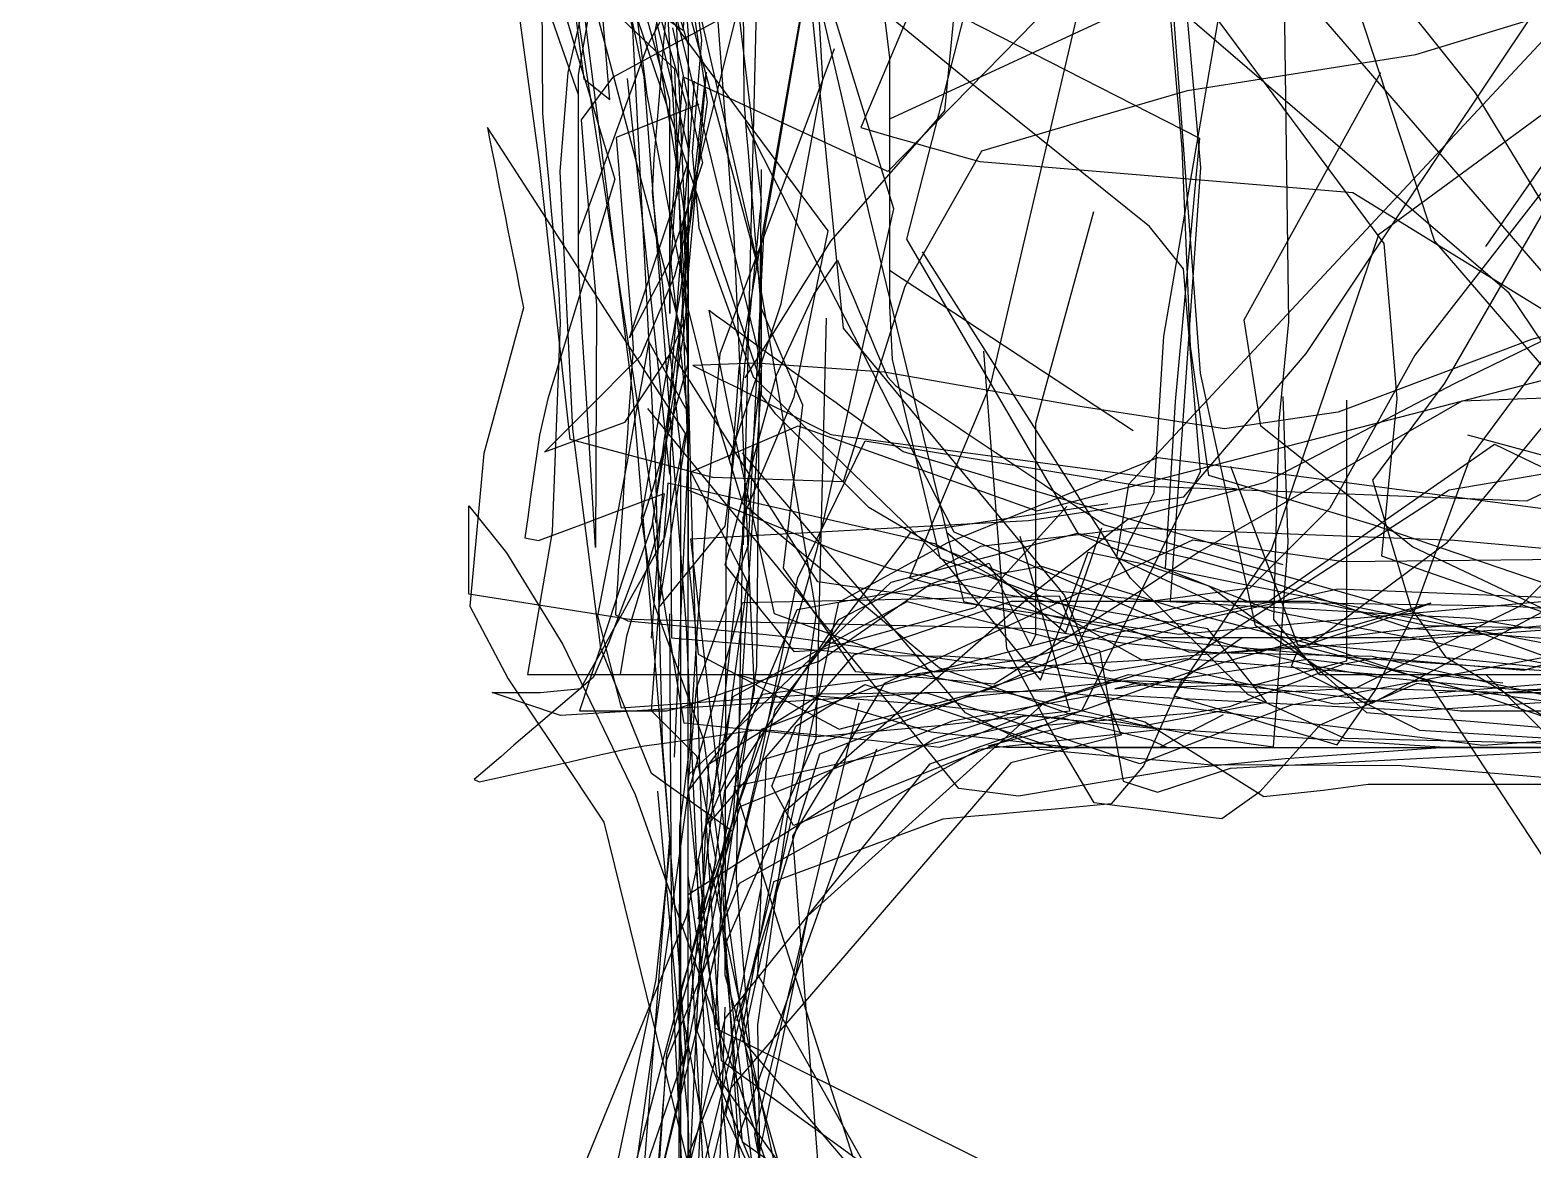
# Model space of a CAD drawing. Header units: metres. Extents: x 30 to 6769, y 117 to 5736.
# Drawn here: x 1934 to 2485, y 5039 to 5450 of the extents above; entities that cross this region are included whole.
import ezdxf

# ---------------------------------------------------------------- set-up
doc = ezdxf.new("R2010")
doc.units = ezdxf.units.M
doc.layers.add('FLOOR_1', color=2, linetype='Continuous')
doc.layers.add('FLOOR_2', color=3, linetype='Continuous')

msp = doc.modelspace()

# ---------------------------------------------------------------- linework, layer by layer
at = {"layer": 'FLOOR_1', "color": 3}
for points in [[(2136.81, 4965.26), (2174.51, 5075.41), (2166.02, 5188.85), (2163.6, 5287.82), (2155.08, 5450.09), (2125.1, 5596), (2095.18, 5703.44), (2108.3, 5699.06), (2121.43, 5694.69), (2134.55, 5690.31), (2147.67, 5685.93), (2160.8, 5681.56), (2173.92, 5677.18), (2338.14, 5683.04), (2386.31, 5672.58), (2442.97, 5663.26), (2475.03, 5663.26), (2507.09, 5663.26)], [(2170.36, 5183.32), (2175.42, 5293.09), (2170.49, 5435.65), (2011.87, 5586.27), (1791.11, 5587.27), (1615.95, 5571.18), (1458.71, 5543.37)], [(1961.22, 5572.71), (2149.38, 5554.13), (2200.02, 5366.84), (2222.36, 5236), (2200.83, 5085.15), (2203.07, 4943.26), (2223.73, 4836.07), (2247.52, 4690.28), (2246.45, 4551.48), (2200.43, 4448.84), (2182.12, 4248.03), (2182.12, 4156.82), (2114.69, 4046.01), (1940.44, 4006.31)], [(2172.75, 4987.01), (2172.75, 5050.99), (2172.75, 5136.28), (2172.75, 5184.52), (2172.75, 5195.69), (2172.75, 5206.86), (2172.75, 5218.03), (2172.75, 5229.19), (2172.75, 5240.36), (2172.75, 5251.53), (2172.75, 5262.7), (2172.75, 5273.87), (2172.75, 5285.04), (2172.75, 5296.21), (2172.33, 5299.98), (2171.91, 5303.74), (2171.5, 5307.5), (2171.08, 5311.27), (2170.66, 5315.03), (2170.24, 5318.79), (2169.83, 5322.56), (2169.41, 5326.32), (2168.99, 5330.08), (2168.57, 5333.84), (2168.15, 5337.61), (2167.74, 5341.37), (2167.32, 5345.13), (2166.9, 5348.9), (2166.48, 5352.66), (2166.07, 5356.42), (2165.65, 5360.19), (2165.23, 5363.95), (2164.81, 5367.71), (2164.4, 5371.48), (2163.98, 5375.24), (2163.56, 5379), (2163.14, 5382.76), (2162.73, 5386.53), (2162.31, 5390.29), (2162.99, 5402.83), (2164.76, 5424.16), (2166.54, 5445.48), (2168.31, 5466.81)], [(2121.77, 5462.9), (2121.97, 5419.41), (2122.52, 5413.42), (2123.06, 5407.43), (2123.61, 5401.43), (2124.15, 5395.44), (2124.7, 5389.45), (2125.24, 5383.46), (2125.79, 5377.47), (2126.33, 5371.48), (2126.87, 5365.49), (2127.42, 5359.5), (2127.96, 5353.51), (2128.47, 5342.72), (2125.51, 5265.97), (2116.5, 5213.7), (2125.06, 5213.7), (2133.62, 5213.7), (2142.19, 5213.7), (2150.75, 5213.7), (2159.31, 5213.7), (2167.88, 5213.7), (2176.44, 5213.7), (2185, 5213.7), (2193.56, 5213.7), (2264.4, 5192.63), (2316.86, 5186.86), (2326.15, 5186.86), (2335.44, 5186.86), (2344.73, 5186.86), (2354.02, 5186.86), (2363.31, 5186.86), (2372.6, 5186.86), (2381.89, 5186.86), (2391.18, 5186.86), (2400.47, 5186.86), (2506.81, 5186.86)], [(2531.35, 5209.9), (2480.28, 5207.93), (2428.2, 5212.67), (2404.89, 5216.7), (2389.59, 5220.52), (2374.3, 5224.35), (2358.51, 5229.14), (2341.39, 5236.48), (2324.27, 5243.82), (2307.15, 5251.16), (2290.03, 5258.5), (2272.91, 5265.84), (2196.47, 5416.03)], [(2175.42, 5173.46), (2175.42, 5388.72)], [(2232.08, 4532.89), (2237.56, 4542.49), (2243.04, 4552.08), (2248.52, 4561.68), (2322.73, 4720.84), (2376.41, 4822.75), (2360.71, 4858.06), (2332.25, 4883.37), (2230.12, 4958.1), (2178.77, 5082.86), (2200.52, 5175.85), (2215.66, 5249.11), (2240.36, 5299.28), (2341.21, 5282.87), (2482.94, 5277.37), (2578.39, 5322.23), (2604.63, 5377.42)], [(2175.42, 4952.41), (2175.42, 5123.73), (2175.42, 5170.83), (2202.76, 5206.4), (2299.76, 5219.39), (2331.4, 5228.81), (2342.64, 5231.06), (2353.88, 5233.31), (2365.11, 5235.56), (2376.35, 5237.81), (2387.58, 5240.05), (2471.04, 5298.13), (2560.25, 5255.1)], [(2193.23, 5086.84), (2223.66, 5184.55), (2288.01, 5209.66), (2365.37, 5234.32), (2413.44, 5245), (2525.73, 5240.54)], [(2554.1, 5193.57), (2466.76, 5187.67), (2309.53, 5207.55), (2224.14, 5206.43), (2182.87, 5180.62), (2175.42, 5020.46)], [(2202.24, 5136.49), (2189.87, 5073.32), (2163.31, 5007.48)]]:
    msp.add_lwpolyline(points, dxfattribs=at)
at = {"layer": 'FLOOR_1', "color": 6}
for points in [[(2186.8, 5170.4), (2197.17, 5247.61), (2176.42, 5287.94), (2189.54, 5293.57), (2202.65, 5299.19), (2215.77, 5304.81), (2303.25, 5273.68), (2503.48, 5325.37), (2656.28, 5400.69), (2671.7, 5493.62), (2671.7, 5588.9), (2668.8, 5671.42), (2655.21, 5678.22), (2641.62, 5685.02), (2582.56, 5677.87), (2454.31, 5665.39), (2373.15, 5655.02), (2324.74, 5650.61), (2201.42, 5642.78), (2001.46, 5602.22), (1932.57, 5586.55), (1864.77, 5565.75)], [(2175.42, 5444.61), (2145.3, 5544.77), (2071.67, 5582.74), (1949.46, 5582.74), (1835.31, 5566.51), (1714.79, 5484.22), (1650.97, 5401.54), (1646.66, 5336.85), (1642.64, 5282.51), (1637.1, 5229.62), (1594.89, 5135.81)], [(2063.44, 5576.98), (2140.06, 5522.96), (2159.18, 5432.84), (2174.63, 5231.05), (2181.29, 5081.17), (2177.02, 4987.27), (2160.72, 4871.14), (2190.52, 4725.75)], [(2106.02, 4127.22), (2192.47, 4292.88), (2200.85, 4431.93), (2204.34, 4541.58), (2171.94, 4737.93), (2171.84, 4929.62), (2172.36, 5158.04), (2176.01, 5187.23), (2178.99, 5232.63), (2187.1, 5331.4), (2229.01, 5443.17)], [(2139.74, 4972.48), (2185.72, 5145.45), (2178.54, 5183.74), (2161.94, 5200.35), (2168.11, 5283.92), (2265.69, 5261.64), (2341.2, 5219.3), (2364.9, 5213.83), (2388.59, 5208.36), (2412.28, 5202.89), (2512.35, 5209.63)], [(2497.85, 5219.9), (2481.76, 5215.07), (2428.37, 5219.81), (2415.78, 5217.49), (2407.41, 5214.35), (2399.03, 5211.21), (2390.66, 5208.07), (2382.29, 5204.93), (2373.92, 5201.79), (2360.27, 5199.48), (2341.78, 5197.94), (2323.29, 5196.4), (2304.79, 5194.86), (2263.89, 5180.8), (2188.83, 5087.5), (2172.06, 5018.37)], [(2256.43, 5005.14), (2201, 5103.67), (2204.17, 5182.81), (2228.68, 5190.36), (2253.19, 5197.9), (2277.7, 5205.45), (2336.37, 5211.47), (2476.28, 5206.99), (2530.54, 5206.99)]]:
    msp.add_lwpolyline(points, dxfattribs=at)
at = {"layer": 'FLOOR_1', "color": 1}
for points in [[(2181.37, 5127.41), (2176.9, 5268.14), (2173.94, 5379.27), (2209.67, 5520.83), (2289.82, 5605.93), (2310.11, 5633.84), (2330.41, 5661.76), (2301.48, 5669.97), (2250.49, 5666.73), (2189.79, 5613.41)], [(2175.42, 5330.11), (2117.02, 5550.41), (1997.92, 5609.58)], [(2190.47, 5292.43), (2209.52, 5349.61), (2224.75, 5431.71), (2217.26, 5563.71), (2064.94, 5572.97), (1921.06, 5603.04), (1784.5, 5559.95), (1753.24, 5516.94), (1712.73, 5473.76), (1654.73, 5430.23), (1657.26, 5401.17), (1662.43, 5372.74), (1667.22, 5327.66), (1671.35, 5253.29), (1645.27, 5106.35), (1567.15, 5106.35)], [(2123.08, 5589.45), (2385.56, 5560.18), (2502.62, 5460.85), (2336.84, 5283.31), (2332.45, 5256.69), (2359.75, 5243.94), (2387.06, 5231.19), (2446.43, 5211.34), (2587.86, 4995.54), (2472.78, 4891.63), (2303.6, 4925.92), (2046.58, 4939.14), (1991.19, 4942.84), (1811.98, 4931.27)], [(2235.87, 5036.53), (2192.39, 5172.66), (2319.72, 5200.28), (2363.2, 5288.07), (2357, 5362.36), (2344.61, 5377.86), (2278.83, 5430.75), (2089.69, 5585.53), (1881.05, 5589.81)], [(1669.07, 5536.97), (1895.52, 5569.32), (2141.95, 5574.25), (2202.24, 5326.91), (2172.71, 5061.95), (2148.89, 4960.6), (2154.07, 4877.77), (2160.39, 4786.79), (2351.32, 4678.64), (2547.77, 4713.96), (2560.95, 4727.91), (2555.77, 4723.89), (2550.6, 4719.86), (2545.42, 4715.83), (2540.25, 4711.8), (2535.07, 4707.78), (2529.9, 4703.75), (2524.72, 4699.72), (2519.54, 4695.7), (2514.37, 4691.67), (2509.19, 4687.64), (2503.53, 4683.42), (2301.48, 4599.07)], [(2201.54, 5039.6), (2181.23, 5189.33), (2172.1, 5214.43), (2162.98, 5239.54), (2158.28, 5271.11), (2172.47, 5352.8), (2182.48, 5423.49), (2166.51, 5530.55)], [(2217.73, 5462), (2193.98, 5326.02), (2189.25, 5259.88), (2188.83, 5103.52), (2213.85, 5015.74)], [(2161.94, 5226.92), (2177.69, 5431.21)], [(2202.52, 5022.54), (2189.16, 5051.93), (2210.58, 5163.31), (2304.47, 5245.54), (2336.63, 5270.57), (2387.08, 5284.19), (2456.36, 5320.33), (2558.31, 5369.97)], [(2526.32, 5187.53), (2416.17, 5190.23), (2380.67, 5206.37), (2337.53, 5249.02), (2261.3, 5368.65)], [(2600.2, 5166.73), (2436.89, 5180.15), (2365.97, 5180.51), (2355.69, 5181.45), (2345.41, 5182.38), (2335.13, 5183.32), (2324.85, 5184.25), (2314.57, 5185.19), (2304.29, 5186.12), (2277.11, 5199.55), (2195.37, 5294.87)], [(2224.77, 5011.89), (2213.79, 5154.36), (2247.54, 5210.5), (2360.41, 5262.99), (2415.77, 5255.07), (2531.03, 5256.26)], [(2326.99, 5267.36), (2313.73, 5228.91), (2270.13, 5265.74)], [(2154.46, 5019.55), (2175.42, 5169.97), (2195.31, 5240.1), (2311.43, 5242.55), (2321.2, 5218.11), (2330.43, 5214.95), (2339.53, 5216.47), (2348.64, 5217.98), (2357.74, 5219.5), (2428.95, 5213.7), (2531.32, 5213.66)], [(2168.71, 5150.14), (2163.6, 5101.79), (2135.91, 4970.62), (2115.83, 4915.39), (2119.28, 4901.59), (2122.72, 4887.79), (2126.17, 4873.99), (2129.62, 4860.19), (2133.07, 4846.39), (2133.26, 4813.02), (2128.77, 4748.61), (2138.9, 4677.66), (2141.55, 4573.57), (2136.76, 4631.08), (2166.35, 4790.5)]]:
    msp.add_lwpolyline(points, dxfattribs=at)
at = {"layer": 'FLOOR_1', "color": 2}
for points in [[(2180.64, 4508.45), (2201.94, 4545.62), (2249.19, 4599.45), (2281.72, 4614.24), (2314.25, 4629.04), (2343.24, 4798.7), (2355.57, 4886.26), (2325.43, 4929.82), (2291.52, 4973.83), (2195.37, 5042.2), (2186.25, 5140.41), (2199.75, 5207.94), (2192.22, 5374.19), (2183.63, 5490.9), (2181.09, 5520.32), (2179.79, 5534.64), (2178.49, 5548.95), (2177.19, 5563.26), (2175.89, 5577.58), (2213.28, 5621.05), (2202.98, 5641.67), (2178.83, 5649.87), (2102.68, 5622.68), (1902.63, 5579.91)], [(2178.84, 5096.48), (2188.83, 5171.11), (2230.71, 5233.8), (2282.76, 5260.68), (2338.96, 5267.38), (2456.42, 5262.96), (2515.82, 5257.48), (2551.26, 5256.43), (2553.64, 5277.87), (2556.02, 5299.32), (2570.88, 5349.55), (2577.81, 5465.27), (2581.76, 5556.63), (2479.89, 5633.74), (2387.83, 5647.61), (2340.9, 5643.13), (2294.64, 5643.13), (2248.16, 5643.13), (2199.08, 5641.81), (2121.77, 5549.47), (2137.18, 5432.03), (2146.68, 5424.5), (2144.04, 5456.2), (2137.56, 5516.73)], [(1437.85, 5083.7), (1528.96, 5253.12), (1667.16, 5351.21), (1771.71, 5497.28), (1967.3, 5583.9), (2047.34, 5589.45), (2129.03, 5550.01), (2167.07, 5467.99), (2175.42, 5333.75)], [(2164.55, 4794.03), (2153.87, 4962.45), (2168.71, 5153.52), (2155.3, 5315.62), (2133.3, 5488.74), (1994.49, 5589.45), (1826.42, 5535.64), (1730.72, 5413.69)], [(2370.32, 4992.17), (2185.36, 5083.96), (2188.84, 5155.59), (2176.33, 5263.42), (2300.17, 5270.07), (2357.14, 5278.84), (2402.02, 5331.29), (2486.4, 5457.74)], [(2546.89, 5230.73), (2396.54, 5202.44), (2341.02, 5180.84), (2337.63, 5181.97), (2334.24, 5183.1), (2330.85, 5184.23), (2327.46, 5185.36), (2324.07, 5186.5), (2320.67, 5187.63), (2317.28, 5188.76), (2313.89, 5189.89), (2310.5, 5191.02), (2307.11, 5192.15), (2303.72, 5193.28), (2300.33, 5194.41), (2296.93, 5195.54), (2293.54, 5196.67), (2290.15, 5197.81), (2286.76, 5198.94), (2283.37, 5200.07), (2279.98, 5201.2), (2276.59, 5202.33), (2273.19, 5203.46), (2269.8, 5204.59), (2266.41, 5205.72), (2263.02, 5206.85), (2128.59, 5198.58), (2103.5, 5206.99), (2121.31, 5206.99), (2136.03, 5208.53), (2139.88, 5215.46), (2143.72, 5222.38), (2147.57, 5229.31), (2151.42, 5236.24), (2155.27, 5243.17), (2159.11, 5250.1), (2162.96, 5257.03), (2166.81, 5263.95), (2174.47, 5301.97), (2101.8, 5414.22), (2102.63, 5410.09), (2103.45, 5405.95), (2104.28, 5401.82), (2105.11, 5397.69), (2105.93, 5393.56), (2106.76, 5389.43), (2107.58, 5385.3), (2108.41, 5381.17), (2109.23, 5377.04), (2110.06, 5372.91), (2110.89, 5368.78), (2111.71, 5364.65), (2112.54, 5360.52), (2113.36, 5356.38), (2114.19, 5352.25), (2115.01, 5348.12), (2100.47, 5294.69), (2097.92, 5266.67), (2095.38, 5238.65), (2109.46, 5212.05), (2126.98, 5185.75), (2144.51, 5159.45), (2175.42, 5033.88)], [(2306.58, 4885.16), (2206.37, 4974.6), (2188.83, 5114.31), (2222.37, 5190.23), (2226.09, 5344.31)], [(2493.74, 5240.78), (2355.44, 5228.32), (2222.95, 5247.68), (2168.72, 5332.79)], [(2275.41, 4985.57), (2195.62, 5079.29), (2230.65, 5240.15), (2270.42, 5261.95), (2347.59, 5293.25), (2514.64, 5271.13)], [(2490.47, 5231.57), (2439.5, 5227.12), (2409.02, 5227.12), (2378.53, 5227.12), (2356.27, 5211.53), (2342.33, 5180.14), (2330.49, 5166.2), (2320.21, 5165.26), (2309.94, 5164.33), (2299.66, 5163.4), (2289.39, 5162.46), (2279.11, 5161.53), (2268.83, 5160.59), (2206.72, 5137.66), (2181.38, 5034.78)], [(2180.73, 5035.57), (2175.42, 5133.02), (2265.53, 5190.08), (2336.88, 5213.65), (2372.1, 5210.13), (2409.94, 5206.18), (2458.61, 5200.28), (2466.13, 5200.28), (2473.65, 5200.28), (2481.17, 5200.28), (2488.69, 5200.28)], [(2188.83, 5091.62), (2182.12, 4886.6)]]:
    msp.add_lwpolyline(points, dxfattribs=at)
at = {"layer": 'FLOOR_1', "color": 4}
for points in [[(2183.14, 5159.09), (2236.25, 5220.88), (2294.02, 5240.54), (2336.39, 5240.54), (2353.32, 5240.54), (2370.25, 5240.54), (2387.18, 5240.54), (2404.12, 5240.54), (2446.51, 5231.64), (2570.89, 5229.08), (2625.46, 5356.38), (2634.57, 5441.88), (2651.58, 5564.58), (2469.01, 5635.22)], [(1663.87, 5586.5), (1847.74, 5592.74), (1998.51, 5595.89), (2134.64, 5566.28), (2200.52, 5462.45), (2195.54, 5261.2)], [(1927.95, 5579.82), (1940.98, 5582.19), (1954.01, 5584.56), (1967.05, 5586.93), (1980.08, 5589.3), (2095.65, 5556.68), (2144.29, 5523.64), (2176.73, 5506.16), (2210.04, 5488.44), (2362.84, 5410.28), (2353.93, 5313.69), (2350.24, 5252.53), (2363.33, 5249.91), (2376.43, 5247.29), (2389.52, 5244.67), (2402.61, 5242.05), (2415.7, 5239.43), (2428.79, 5236.81), (2441.88, 5234.19), (2554.23, 5212.89)], [(2191.67, 5156.08), (2161.94, 5177.33), (2143.39, 5223.27), (2133.11, 5303.6), (2128.47, 5398.09), (2131.41, 5434.43), (2136.19, 5455.17), (2140.97, 5475.91), (2145.76, 5496.64), (2098.91, 5572.78), (1938.07, 5576.46), (1941.92, 5576.28), (2053.12, 5588.01)], [(2204.77, 4358.28), (2208.95, 4557.15), (2208.95, 4695.64), (2212.07, 4763.87), (2216.77, 4803.78), (2221.46, 4843.68), (2202.28, 5025.64), (2193.09, 5139.14), (2195.54, 5271.25), (2214.32, 5315.44), (2226.71, 5376.28), (2108.7, 5535.43), (1963.55, 5583.03), (1879.58, 5561.68), (1862.76, 5559.58), (1845.95, 5557.48), (1829.13, 5555.37), (1812.31, 5553.27), (1795.49, 5551.16), (1766.84, 5546.92), (1577.11, 5493.6), (1469.7, 5469.35), (1293, 5523.12)], [(1553.73, 5569.32), (1736.28, 5562.61), (1944.42, 5577.34), (2129.85, 5488.24), (2163.51, 5269.18)], [(2574.46, 5192.05), (2442.6, 5210.37), (2407.04, 5195.12), (2385.06, 5170.59), (2371.12, 5160.71), (2361.76, 5161.88), (2352.4, 5163.05), (2343.03, 5164.22), (2333.67, 5165.39), (2324.31, 5166.57), (2308.79, 5192.73), (2292.23, 5223.09), (2283.87, 5332.18)], [(2513.26, 5186.86), (2483.14, 5186.86), (2453.02, 5186.86), (2394.31, 5182.75), (2354.94, 5178.78), (2340.32, 5176.34), (2325.71, 5173.9), (2311.1, 5171.47), (2296.48, 5169.03), (2274.59, 5171.91), (2160.57, 5311.23)], [(2138, 5035.36), (2174.82, 5124.91), (2191.88, 5205.61), (2255.65, 5240.41), (2326.23, 5222.56), (2334.95, 5174.58), (2347.54, 5170.46), (2360.89, 5174.91), (2374.24, 5179.36), (2524.88, 5187.19)], [(2208.17, 4902.63), (2172.09, 5096.02), (2202.32, 5193.6), (2222.91, 5201.33), (2243.5, 5209.05), (2363.55, 5240.54), (2475.44, 5238.87), (2598.91, 5231.37)], [(2182.12, 4413.78), (2194.78, 4568.26), (2202.15, 4738.32), (2175.42, 4988.26), (2169.37, 5105.1), (2168.71, 5235.9)], [(2503.27, 5186.86), (2452.98, 5186.86), (2350.15, 5193.57), (2281.98, 5186.12), (2194.11, 5137.05), (2167.44, 5072.28), (2162, 5003.88)], [(2164.18, 5170.92), (2175.42, 5049.34), (2176.82, 4959.95), (2181.74, 4846.82)], [(2195.54, 4980.94), (2179.2, 5146.06)], [(2188, 5121.93), (2160.85, 5011.87)]]:
    msp.add_lwpolyline(points, dxfattribs=at)
at = {"layer": 'FLOOR_1', "color": 5}
for points in [[(2364.88, 5631.39), (2213.04, 5544.01), (2160.44, 5444.24), (2147.64, 5409.03), (2135.18, 5374.96), (2135.18, 5383.51), (2135.18, 5392.05), (2135.18, 5400.6), (2135.18, 5409.15), (2135.18, 5417.69), (2135.18, 5426.24), (2087.74, 5561.87)], [(2200.95, 4995.62), (2180.41, 5121.59), (2175.42, 5172.9), (2178.47, 5208.67), (2188.01, 5234.93), (2197.55, 5261.19), (2203.2, 5374.76), (2226.31, 5509.93), (2187.78, 5581.37), (2078.9, 5589.45), (1925.83, 5589.34)], [(2013.73, 5589.45), (2106.09, 5561.64), (2126.4, 5509.43), (2111.98, 5466.14), (2120.78, 5401.38), (2132.06, 5299.97), (2184.35, 5286.02), (2232.34, 5284.45), (2254.94, 5356.07), (2283.05, 5405.62), (2320.76, 5416.72), (2358.46, 5427.81), (2442.21, 5441.02), (2577.09, 5482.11)], [(2171.86, 5060.02), (2192.04, 5161.78), (2202.24, 5320.3), (2136.25, 5514.57), (1967.54, 5584.09), (1875.79, 5561.11), (1853.89, 5558.19), (1831.99, 5555.27), (1810.1, 5552.35), (1788.2, 5549.43), (1623.07, 5562.61), (1443.36, 5571.36), (1272.46, 5578.32), (1071.68, 5576.03)], [(2196.36, 5322.38), (2201.58, 5330.73), (2206.8, 5339.09), (2212.02, 5347.44), (2217.24, 5355.8), (2222.46, 5364.16), (2227.68, 5372.51), (2269.54, 5420.29), (2281.12, 5539.79)], [(2187.97, 5454.4), (2147.67, 5432.58), (2136.12, 5417.06), (2137.54, 5400.05), (2138.96, 5383.04), (2140.38, 5366.02), (2141.79, 5349.01), (2141.49, 5260.26), (2139.84, 5286.63), (2138.2, 5312.99), (2136.55, 5339.35), (2135.18, 5365.12), (2135.18, 5387.88), (2135.18, 5410.64), (2135.18, 5433.4), (2139.82, 5460.41)], [(2315.07, 4979.25), (2187.68, 5072.04), (2182.12, 5158.43), (2215.43, 5237.5), (2304.79, 5253.36), (2334.33, 5244.27), (2363.86, 5235.18), (2403.45, 5224.88), (2515.4, 5213.7), (2599.54, 5231.37), (2625.13, 5246.22), (2625.71, 5254.84), (2626.28, 5263.47), (2626.86, 5272.1), (2627.43, 5280.72), (2628, 5289.35), (2628.58, 5297.97), (2629.15, 5306.6), (2629.73, 5315.23), (2630.3, 5323.85), (2630.88, 5332.48), (2631.45, 5341.11)], [(2524.54, 5293.16), (2454.44, 5281.22), (2358.61, 5219.03), (2341.03, 5213.76), (2323.45, 5208.48), (2305.88, 5203.21), (2219.14, 5124.99), (2197.97, 5021.26)], [(2263.29, 4958.04), (2186.07, 5066.47), (2175.42, 5139.83), (2175.42, 5176.72), (2249.78, 5247.45), (2318.12, 5265.48), (2339.57, 5260.71), (2361.02, 5255.94), (2381.36, 5250.14), (2400.92, 5243.62), (2420.47, 5237.1), (2440.02, 5230.58), (2540.89, 5223.02)], [(2528.31, 5187.82), (2443.7, 5193.06), (2396.6, 5216.65), (2399.33, 5223.52), (2410.36, 5227.19), (2421.38, 5230.87), (2432.41, 5234.55), (2443.44, 5238.23), (2447.68, 5239.77), (2440.39, 5237.68), (2433.09, 5235.6), (2425.79, 5233.51), (2418.49, 5231.42), (2411.19, 5229.34), (2403.89, 5227.25), (2396.59, 5225.17), (2389.29, 5223.08), (2381.99, 5220.99), (2374.69, 5218.91), (2367.39, 5216.82), (2360.09, 5214.73), (2314.59, 5198.46), (2214.03, 5158.23), (2206.13, 5172.75), (2214.86, 5194.75), (2240.24, 5209.98), (2309.73, 5186.86), (2319.32, 5186.86), (2328.91, 5186.86), (2338.5, 5186.86), (2348.1, 5186.86), (2371.64, 5198.99)], [(2584.15, 5209.55), (2442.41, 5200.28), (2325.86, 5206.3), (2299.06, 5201.43), (2272.25, 5196.55), (2194.31, 5165.14), (2167.49, 5074.62), (2162.97, 5006.8)], [(2237.97, 5203.21), (2199.74, 5044.96), (2218.65, 4946.74)], [(2244.45, 5186.24), (2193.13, 5042.28), (2175.42, 4920.75)], [(2217.12, 4988.08), (2183.39, 5144.47)]]:
    msp.add_lwpolyline(points, dxfattribs=at)
at = {"layer": 'FLOOR_1', "color": 7}
for points in [[(1954.45, 5591.05), (2112.79, 5566.29), (2172.98, 5533.94), (2186.96, 5527.95), (2200.93, 5521.96), (2214.9, 5515.97), (2232.27, 5340.69), (2313.4, 5242.67), (2334.22, 5191.36), (2313.99, 5186.3), (2293.76, 5181.24), (2190.96, 5062.01), (2167.26, 4964.95)], [(2157.81, 5551.3), (2200.62, 5365.38)], [(2179.12, 5124.02), (2204.46, 5195.79), (2222.72, 5259.61), (2250.79, 5384.37), (2202.03, 5542.59)], [(2168.71, 5287.16), (2153.13, 5432.2)], [(2197.8, 4979.47), (2188.2, 5131.64), (2200.62, 5216.55), (2202.24, 5398.76)], [(2513.15, 5231.64), (2370.41, 5221.31), (2334.66, 5225.17), (2303.26, 5230.41), (2153.93, 5233.83), (2094.94, 5243.16), (2094.94, 5259.31), (2094.94, 5275.46), (2108.77, 5258.32), (2129.44, 5224.71), (2155.95, 5169.65), (2209.71, 5018.74)], [(2189.34, 5128.76), (2207.27, 5200.69), (2257, 5265.75), (2329.32, 5276.3)]]:
    msp.add_lwpolyline(points, dxfattribs=at)
at = {"layer": 'FLOOR_2', "color": 1}
for points in [[(2562.45, 5010.57), (2601.13, 5101), (2551.52, 5205.65), (2389.73, 5236.69), (2318.69, 5264.94), (2255.57, 5373.27), (2277.69, 5459.46), (2360.45, 5612.89), (2334.18, 5694.58), (2290.3, 5688.31), (2219.41, 5666.54), (2066.02, 5607.56), (1912.79, 5602.43)], [(2554.62, 5240.54), (2438.46, 5230.1), (2413.23, 5227.12), (2400.33, 5227.12), (2387.42, 5227.12), (2374.52, 5227.12), (2361.61, 5227.12), (2348.71, 5227.12), (2310.66, 5234.61), (2256.61, 5248.97), (2271.53, 5284.8), (2286.45, 5320.62), (2327.73, 5496.42), (2363.2, 5669.07), (2348.7, 5659.82), (2334.08, 5649.58), (2319.46, 5639.34), (2304.84, 5629.1), (2383.15, 5629.22), (2485.46, 5634.94)], [(1630.19, 5530.36), (1735.68, 5522.56), (1790.8, 5519.14), (1838.01, 5538.82), (1970.35, 5589.45), (2143.93, 5589.45), (2277.71, 5584.06), (2339.79, 5606.25), (2364.68, 5614.55), (2389.56, 5622.85), (2421.22, 5630.64), (2485.3, 5635.98), (2573.26, 5617.34), (2556.68, 5498.34), (2467.74, 5370.6)], [(2136.93, 5558.84), (2165.32, 5446.96), (2175.42, 5406.57), (2175.42, 5386.86), (2175.42, 5367.15), (2175.42, 5347.44), (2183.5, 5314.92), (2195.33, 5276.46), (2267.55, 5216.04), (2315.04, 5199.37), (2323.38, 5197.98), (2331.73, 5196.59), (2340.07, 5195.19), (2348.41, 5193.8), (2356.75, 5192.41), (2365.09, 5191.02), (2373.43, 5189.63), (2381.78, 5188.24), (2390.05, 5187.14), (2391.83, 5212.12), (2393.61, 5237.1), (2395.4, 5262.08), (2393.57, 5315.57)], [(2520.42, 5346.14), (2484.64, 5336.43), (2449.15, 5323.11), (2413.67, 5309.8), (2372.06, 5303.7), (2318.24, 5311.98), (2247.3, 5324.45), (2200.06, 5327.77), (2177.18, 5326.89), (2182.23, 5324.36), (2187.29, 5321.83), (2192.34, 5319.31), (2197.39, 5316.78), (2202.44, 5314.25), (2207.49, 5311.73), (2212.54, 5309.2), (2217.6, 5306.67), (2222.65, 5304.14), (2227.7, 5301.62), (2376.74, 5281.75)], [(2339.56, 5210.31), (2331.85, 5208.36), (2341.95, 5209.92), (2352.05, 5211.47), (2362.15, 5213.03), (2372.25, 5214.58), (2382.35, 5216.13), (2392.44, 5217.69), (2402.54, 5219.24), (2474.07, 5210.57)]]:
    msp.add_lwpolyline(points, dxfattribs=at)
at = {"layer": 'FLOOR_2', "color": 6}
for points in [[(2166.07, 5588.57), (2226.1, 5608.59), (2330.9, 5669.88), (2339.37, 5669.23), (2347.83, 5668.57), (2356.3, 5667.92), (2364.77, 5667.27), (2373.23, 5666.62), (2381.7, 5665.97), (2390.16, 5665.32), (2398.63, 5664.66), (2407.09, 5664.01), (2415.56, 5663.36), (2423.52, 5609.89), (2425.71, 5545.28), (2393.85, 5470.9), (2395.57, 5342.99), (2391.94, 5306.69), (2390.03, 5233.8), (2406.79, 5213.7), (2427.14, 5213.7), (2447.49, 5213.7), (2467.84, 5213.7), (2561.69, 5121.18)], [(1856.59, 5628.94), (2046.49, 5596.16), (2132.79, 5600.42), (2203.28, 5547.12), (2241.86, 5381.64), (2276.34, 5240.47), (2284.51, 5238.65), (2292.68, 5236.84), (2300.85, 5235.02), (2309.02, 5233.2), (2317.19, 5231.39), (2325.36, 5229.57), (2333.53, 5227.75), (2418.6, 5219.85), (2496.46, 5214.66), (2570.23, 5306.18), (2651.81, 5412.5), (2654.37, 5384.29), (2656.93, 5356.07), (2658.29, 5266.61), (2658.29, 5126.88), (2654.42, 5062.76), (2647.62, 4994.15)], [(1762.46, 5611.9), (1953.46, 5590.57), (2127.34, 5612.05), (2240.15, 5594.77), (2310.31, 5604.27), (2350.25, 5612.3), (2373.94, 5600.45), (2390.81, 5550.31), (2449.09, 5372.49), (2569.63, 5232.77), (2640.23, 5081.42), (2550.53, 4923.08), (2407.34, 4904.14)], [(2173.62, 5501.73), (2163.09, 5448.74), (2166.55, 5427.95), (2170.02, 5407.16), (2173.48, 5386.37), (2175.22, 5372.31), (2174.76, 5366.78), (2174.3, 5361.26), (2173.84, 5355.74), (2173.38, 5350.22), (2172.92, 5344.7), (2172.46, 5339.18), (2172, 5333.65), (2171.54, 5328.13), (2171.08, 5322.61), (2170.62, 5317.09), (2170.16, 5311.57), (2169.7, 5306.05), (2169.24, 5300.52), (2168.78, 5295), (2169.36, 5227.07), (2173.08, 5226.76), (2176.79, 5226.45), (2180.51, 5226.14), (2184.23, 5225.83), (2187.95, 5225.52), (2191.67, 5225.21), (2195.38, 5224.9), (2199.1, 5224.59), (2202.82, 5224.28), (2206.54, 5223.97), (2210.26, 5223.66), (2213.98, 5223.35), (2217.69, 5223.04), (2221.41, 5222.73), (2225.13, 5222.42), (2228.85, 5222.11), (2232.57, 5221.8), (2236.29, 5221.49), (2240, 5221.18), (2243.72, 5220.87), (2247.44, 5220.56), (2271.53, 5220.41), (2298.69, 5218.56), (2314.79, 5215.34), (2330.88, 5212.12), (2346.98, 5208.9), (2384.08, 5210.06), (2416.85, 5218.62), (2416.85, 5228.18), (2416.85, 5237.73), (2416.85, 5247.29), (2416.85, 5256.85), (2416.85, 5266.4), (2416.85, 5275.96), (2416.85, 5285.51), (2416.85, 5295.07), (2416.85, 5304.63), (2416.85, 5314.18)]]:
    msp.add_lwpolyline(points, dxfattribs=at)
at = {"layer": 'FLOOR_2', "color": 2}
for points in [[(2593.41, 4980.92), (2621.4, 5069.45), (2631.46, 5109.55), (2609.4, 5194.63), (2508.57, 5240.54), (2426.58, 5268.49), (2366.29, 5286.58), (2359.63, 5333.9), (2356.49, 5406.58), (2343.08, 5560.51), (2346.53, 5623.55), (2336.96, 5638), (2309.38, 5626.96), (2279.68, 5614.91), (2170.97, 5586.97)], [(2561.26, 4993.6), (2571.84, 5121.25), (2618.05, 5234.04), (2618.05, 5288.35), (2606.36, 5376.47), (2572.62, 5342.71), (2498.05, 5241.62), (2426.11, 5203.05), (2404.8, 5217.27), (2383.48, 5231.49), (2363.2, 5324.12), (2351.31, 5484.86), (2349.79, 5543.88), (2349.79, 5642.15), (2344.37, 5638.62), (2338.89, 5634.05), (2333.4, 5629.47), (2327.92, 5624.9), (2322.43, 5620.33), (2316.95, 5615.75), (2311.46, 5611.18), (2173.09, 5589.45)], [(2073.56, 5615.91), (2155.38, 5589.45), (2233.83, 5589.45), (2343.3, 5633.57), (2345.15, 5609.53), (2347, 5585.48), (2348.85, 5561.44), (2363.2, 5399.58), (2352.15, 5240.41), (2360.64, 5239.94), (2369.13, 5239.47), (2377.62, 5239), (2386.11, 5238.52), (2394.6, 5238.05), (2403.09, 5237.58), (2411.57, 5237.11), (2420.06, 5236.64), (2428.55, 5236.16), (2437.04, 5235.69), (2445.53, 5235.22), (2454.02, 5234.75), (2462.51, 5234.28), (2484.3, 5230.65)], [(1259.04, 5592.46), (1369.56, 5602.87), (1479.32, 5606.31), (1644.81, 5606.85), (1895.9, 5589.45), (2140.75, 5596.16), (2322.17, 5517.51), (2430.52, 5371.67), (2432.89, 5343.21), (2435.26, 5314.74), (2429.57, 5257.18), (2555.75, 5213.26), (2618.05, 5076.29), (2599.54, 4971.91), (2554.11, 4921.92), (2484.59, 4833.74), (2415.45, 4774.45), (2348.47, 4802.65), (2205.4, 4894)], [(2169.72, 5450.71), (2171.92, 5440.82), (2174.11, 5430.93), (2176.31, 5421.04), (2178.51, 5411.15), (2180.7, 5401.26), (2168.28, 5364.41), (2153.93, 5337.08), (2164.66, 5369.3), (2175.4, 5401.53), (2175.42, 5392.39), (2175.42, 5383.19), (2175.42, 5373.99), (2175.42, 5364.79), (2175.42, 5355.59), (2175.42, 5346.39), (2175.42, 5337.19), (2175.42, 5327.99), (2162.4, 5281.98), (2135.57, 5200.28), (2137.85, 5200.28), (2140.13, 5200.28), (2142.41, 5200.28), (2144.69, 5200.28), (2146.97, 5200.28), (2149.25, 5200.28), (2151.53, 5200.28), (2153.81, 5200.28), (2156.09, 5200.28), (2158.37, 5200.28), (2160.65, 5200.28), (2162.93, 5200.28), (2165.21, 5200.28), (2167.49, 5200.28), (2172.63, 5201.59), (2181.11, 5204.42), (2189.59, 5207.25), (2198.07, 5210.07), (2206.54, 5212.9), (2215.02, 5215.73), (2223.5, 5218.56), (2264.19, 5246.76), (2285.82, 5254.48), (2289.6, 5246.91), (2293.38, 5239.35), (2297.16, 5231.78), (2300.94, 5224.22), (2302.84, 5228.14), (2302.84, 5243.67), (2302.84, 5259.21), (2302.84, 5274.74), (2302.84, 5290.27), (2302.84, 5305.81), (2324.09, 5383.43)], [(2179.34, 5422.69), (2148.96, 5410.54), (2149.93, 5398.96), (2150.89, 5387.39), (2151.86, 5375.81), (2152.82, 5364.24), (2153.78, 5352.66), (2154.75, 5341.09), (2155.21, 5333.09), (2154.99, 5329.84), (2154.77, 5326.59), (2154.56, 5323.34), (2154.34, 5320.09), (2154.12, 5316.83), (2153.91, 5313.58), (2153.69, 5310.33), (2153.47, 5307.08), (2153.26, 5303.83), (2153.04, 5300.58), (2152.82, 5297.33), (2152.61, 5294.08), (2152.39, 5290.83), (2152.17, 5287.58), (2151.96, 5284.33), (2151.74, 5281.08), (2151.52, 5277.83), (2151.31, 5274.58), (2151.09, 5271.33), (2150.87, 5268.08), (2150.66, 5264.83), (2150.44, 5261.58), (2150.22, 5258.33), (2150.01, 5255.08), (2149.79, 5251.83), (2149.57, 5248.58), (2149.36, 5245.33), (2149.14, 5242.08), (2148.92, 5238.83), (2148.71, 5235.58), (2153.29, 5233.36), (2163.44, 5232.35), (2173.59, 5231.33), (2183.75, 5230.32), (2193.9, 5229.3), (2204.05, 5228.28), (2214.2, 5227.27), (2249.73, 5222.25), (2308.25, 5213.89), (2315.71, 5213.09), (2322, 5212.46), (2328.29, 5211.83), (2334.57, 5211.2), (2340.86, 5210.57), (2347.14, 5209.94), (2353.43, 5209.31), (2359.72, 5208.68), (2366, 5208.06), (2372.29, 5207.43), (2389.59, 5206.99), (2420.31, 5208.73), (2430.37, 5213.76), (2440.43, 5218.79), (2450.48, 5223.82), (2460.54, 5228.85), (2470.6, 5233.88), (2480.65, 5238.91), (2533.58, 5292.1)], [(2314.24, 5275.3), (2280.47, 5238.1), (2266.25, 5234.22), (2252.03, 5230.34), (2237.82, 5226.46), (2223.6, 5222.58), (2214.41, 5221.97), (2211.58, 5225.51), (2208.75, 5229.05), (2205.92, 5232.59), (2203.09, 5236.13), (2200.26, 5239.66), (2197.43, 5243.2), (2194.61, 5246.74), (2191.78, 5250.28), (2188.95, 5253.82), (2194.96, 5276.46), (2201.36, 5299.92), (2207.75, 5323.38), (2221.53, 5352.95), (2230.12, 5365.59), (2232.15, 5360.83), (2234.19, 5356.07), (2236.23, 5351.32), (2238.27, 5346.56), (2240.3, 5341.8), (2242.34, 5337.04), (2244.38, 5332.29), (2246.42, 5327.53), (2248.46, 5322.77), (2251.52, 5319.51), (2255.16, 5317.08), (2258.8, 5314.65), (2262.44, 5312.22), (2266.09, 5309.79), (2269.73, 5307.36), (2273.37, 5304.93), (2277.01, 5302.51), (2280.65, 5300.08), (2284.29, 5297.65), (2287.93, 5295.22), (2291.57, 5292.79), (2295.21, 5290.36), (2298.85, 5287.93), (2302.5, 5285.51), (2306.14, 5283.08), (2309.78, 5280.65), (2313.42, 5278.22), (2317.06, 5275.79), (2320.7, 5273.36), (2324.34, 5270.93), (2327.98, 5268.5), (2458.48, 5231.62), (2532.11, 5204.87)], [(2450.64, 5207.02), (2471.69, 5208.77), (2492.74, 5210.53), (2513.79, 5212.28), (2578.01, 5196.55), (2666.86, 5120.95), (2685.11, 5095.67), (2685.11, 5078.49), (2685.11, 5061.31), (2685.11, 5044.13), (2685.11, 5026.95)]]:
    msp.add_lwpolyline(points, dxfattribs=at)
at = {"layer": 'FLOOR_2', "color": 3}
for points in [[(2513.18, 5332.8), (2406.18, 5456.59), (2336.73, 5485.14), (2238.47, 5534.8), (2084.66, 5601.31), (1949.83, 5612.73), (1882.38, 5612.48), (1788.59, 5602.87), (1617.46, 5601.64), (1533.62, 5589.09), (1520.51, 5588.08), (1507.39, 5587.07), (1494.28, 5586.07), (1481.17, 5585.06), (1468.05, 5584.05), (1454.94, 5583.04), (1418.17, 5582.74), (1371.69, 5582.74), (1246.41, 5586.72)], [(2237.62, 5534.55), (2249.19, 5439.74), (2249.19, 5431.48), (2249.19, 5423.23), (2249.19, 5414.97), (2249.19, 5406.72), (2249.19, 5398.46), (2249.19, 5390.2), (2249.19, 5381.95), (2249.19, 5373.69), (2249.19, 5365.44), (2249.19, 5357.18), (2249.19, 5348.93), (2250.19, 5329.17), (2267.66, 5256.26), (2285.92, 5249.41), (2304.18, 5242.56), (2322.44, 5235.71), (2340.7, 5228.86), (2358.96, 5222.01), (2426.22, 5220.41), (2574.34, 5186.96)], [(2568.44, 5191.93), (2527.6, 5322.6), (2464.08, 5426.93), (2384.13, 5526.88)], [(2544.3, 5316.92), (2459.06, 5313.82), (2363.07, 5258.75), (2340.2, 5243.59), (2322.68, 5232.44), (2305.17, 5221.29), (2287.66, 5210.13), (2236.84, 5214.64), (2210.31, 5252.68), (2217.43, 5312.44), (2202.23, 5348.09), (2201.7, 5354.43), (2201.17, 5360.76), (2200.65, 5367.09), (2200.12, 5373.43), (2199.59, 5379.76), (2199.06, 5386.09), (2198.54, 5392.43), (2198.01, 5398.76), (2197.48, 5405.09), (2196.95, 5411.42), (2196.43, 5417.76), (2195.9, 5424.09), (2195.54, 5478.66)], [(2571.1, 5001.01), (2588.16, 5190.68), (2441.02, 5260.49), (2385.32, 5304.72), (2379.32, 5343.72), (2429.42, 5434.35)], [(2524.69, 5348.29), (2453.28, 5261.67), (2403.27, 5224.42), (2339.23, 5218.7), (2265.77, 5214.49), (2207.01, 5235.86), (2190.7, 5309.3), (2183.1, 5347.19), (2185.84, 5345.2), (2188.57, 5343.21), (2191.31, 5341.21), (2194.05, 5339.22), (2196.79, 5337.23), (2199.53, 5335.24), (2202.27, 5333.24), (2205, 5331.25), (2207.74, 5329.26), (2210.48, 5327.27), (2213.22, 5325.27), (2215.96, 5323.28), (2218.7, 5321.29), (2221.43, 5319.3), (2224.17, 5317.3), (2226.91, 5315.31), (2229.65, 5313.32), (2232.39, 5311.33), (2235.12, 5309.34), (2237.86, 5307.34), (2240.6, 5305.35), (2243.34, 5303.36), (2246.08, 5301.37), (2248.82, 5299.37), (2251.55, 5297.38), (2254.29, 5295.39), (2393.4, 5253.96)]]:
    msp.add_lwpolyline(points, dxfattribs=at)
at = {"layer": 'FLOOR_2', "color": 4}
for points in [[(2297.03, 5264.4), (2315.3, 5200.18), (2299.28, 5198.4), (2283.26, 5196.62), (2267.24, 5194.84), (2222.56, 5190.79), (2173.93, 5195.77), (2171.41, 5210.93), (2168.88, 5226.08), (2166.36, 5241.24), (2163.83, 5256.4), (2162.45, 5270.08), (2164.08, 5279.87), (2165.71, 5289.65), (2167.35, 5299.44), (2168.98, 5309.23), (2170.61, 5319.01), (2172.24, 5328.8), (2173.87, 5338.59), (2175.42, 5353.59), (2169.45, 5493.36), (2084.4, 5603.22), (1956.62, 5609.58), (1871.05, 5574.75)], [(1998.91, 5589.26), (2194.13, 5572.15), (2245.32, 5530.09), (2257.41, 5458.28), (2238.67, 5414.17), (2244.91, 5412.39), (2251.15, 5410.6), (2257.39, 5408.82), (2263.63, 5407.04), (2269.87, 5405.25), (2276.11, 5403.47), (2282.35, 5401.69), (2419.11, 5390.39), (2526.13, 5324.52)], [(2175.42, 5505.19), (2173.57, 5449.78), (2165.1, 5455.43)], [(2153.3, 5480.98), (2160.22, 5426.19), (2175.42, 5347.15), (2175.42, 5334.09), (2175.42, 5321.03), (2175.42, 5307.97), (2175.42, 5294.91), (2175.42, 5281.85), (2175.42, 5268.79), (2175.42, 5255.73), (2179.07, 5221.1), (2230.81, 5193.57), (2285.92, 5208.28), (2317.5, 5222.91), (2322.29, 5232.5), (2327.09, 5242.09), (2331.88, 5251.68), (2336.67, 5261.27), (2341.46, 5270.85), (2346.25, 5280.44), (2349.79, 5337.76), (2377.3, 5497.57)], [(2552.37, 5093.41), (2531.8, 5271.27), (2476.43, 5353.49), (2314.02, 5493.28)], [(2173.01, 5481.7), (2175.42, 5448.11), (2175.42, 5400.67), (2175.42, 5370.48), (2175.42, 5346.47), (2168.85, 5331.34), (2160.44, 5318.72), (2152.03, 5306.1), (2122.77, 5295.23), (2129.83, 5302.29), (2136.89, 5309.36), (2143.95, 5316.42), (2151.01, 5323.48), (2158.07, 5330.55), (2170.49, 5359.95), (2176.15, 5381.33), (2177.13, 5390.19), (2178.12, 5399.06), (2179.1, 5407.93), (2180.09, 5416.79), (2181.07, 5425.66), (2182.06, 5434.53), (2180.5, 5417.25), (2178.76, 5398.07), (2177.01, 5378.89), (2175.38, 5361.09), (2174.99, 5358.35), (2174.6, 5355.62), (2174.21, 5352.89), (2173.82, 5350.15), (2173.43, 5347.42), (2173.04, 5344.68), (2172.65, 5341.95), (2172.26, 5339.21), (2171.87, 5336.48), (2171.48, 5333.74), (2171.09, 5331.01), (2170.7, 5328.27), (2170.31, 5325.54), (2169.92, 5322.8), (2169.53, 5320.07), (2169.14, 5317.33), (2168.75, 5314.6), (2168.36, 5311.86), (2167.97, 5309.13), (2167.58, 5306.4), (2167.18, 5303.66), (2166.79, 5300.93), (2166.4, 5298.19), (2166.01, 5295.46), (2165.62, 5292.72), (2165.23, 5289.99), (2164.84, 5287.25), (2164.45, 5284.52), (2164.06, 5281.78), (2163.67, 5279.05), (2163.28, 5276.31), (2162.89, 5273.58), (2162.5, 5270.84), (2162.11, 5268.11), (2157.78, 5256.12), (2152.04, 5240.79), (2146.29, 5225.45), (2140.75, 5212.73), (2135.88, 5208.55), (2131.01, 5204.38), (2126.15, 5200.21), (2121.28, 5196.03), (2116.41, 5191.86), (2111.55, 5187.69), (2106.68, 5183.51), (2101.81, 5179.34), (2096.95, 5175.16), (2098.84, 5174.31), (2105.47, 5175.79), (2112.11, 5177.26), (2118.74, 5178.74), (2125.37, 5180.21), (2132.01, 5181.69), (2138.64, 5183.16), (2145.28, 5184.64), (2151.91, 5186.11), (2159.32, 5187.44), (2167.53, 5188.61), (2175.74, 5189.79), (2183.96, 5190.96), (2192.17, 5192.13), (2200.39, 5193.31), (2205.45, 5193.25), (2209.58, 5192.84), (2213.72, 5192.43), (2217.86, 5192.01), (2222, 5191.6), (2226.13, 5191.18), (2230.27, 5190.77), (2234.41, 5190.36), (2238.55, 5189.94), (2242.68, 5189.53), (2246.82, 5189.11), (2250.96, 5188.7), (2255.1, 5188.29), (2259.23, 5187.87), (2263.37, 5187.46), (2267.51, 5187.04), (2275.81, 5189.47), (2287.32, 5194.07), (2298.83, 5198.68), (2313.2, 5197.69), (2329.09, 5193.72), (2344.99, 5189.74), (2351.07, 5186.86), (2331.42, 5186.86), (2311.77, 5186.86), (2292.12, 5186.86), (2285.42, 5187.54), (2290.59, 5188.83), (2295.76, 5190.13), (2300.94, 5191.42), (2306.11, 5192.71), (2311.28, 5194.01), (2316.45, 5195.3), (2321.62, 5196.59), (2326.8, 5197.89), (2331.97, 5199.18), (2342.84, 5196.24), (2386.53, 5168.92), (2408.28, 5171.3), (2424.73, 5173.44), (2438.6, 5173.44), (2452.46, 5173.44), (2466.33, 5173.44), (2480.2, 5173.44), (2494.06, 5173.44)], [(2191.22, 5479.19), (2202.18, 5387.53), (2201.88, 5384.5), (2201.58, 5381.47), (2201.27, 5378.44), (2200.97, 5375.41), (2200.67, 5372.37), (2200.36, 5369.34), (2200.06, 5366.31), (2199.76, 5363.28), (2199.45, 5360.25), (2199.15, 5357.22), (2198.85, 5354.19), (2198.55, 5351.15), (2198.24, 5348.12), (2197.94, 5345.09), (2197.64, 5342.06), (2197.33, 5339.03), (2197.03, 5336), (2196.73, 5332.97), (2196.42, 5329.93), (2196.12, 5326.9), (2195.82, 5323.87), (2195.5, 5320.79), (2195.03, 5317.02), (2194.56, 5313.25), (2194.09, 5309.48), (2193.62, 5305.71), (2193.15, 5301.95), (2192.68, 5298.18), (2192.21, 5294.41), (2191.74, 5290.64), (2191.27, 5286.87), (2190.8, 5283.11), (2190.32, 5279.34), (2189.85, 5275.57), (2189.38, 5271.8), (2188.91, 5268.03), (2164.6, 5238.29), (2168.34, 5259.75), (2175.9, 5308.76), (2161.01, 5335.72), (2158.38, 5321.26), (2155.75, 5306.8), (2153.13, 5292.34), (2150.5, 5277.88), (2142.16, 5235.18), (2150.88, 5201.41), (2173.22, 5203), (2195.55, 5204.6), (2217.89, 5206.19), (2263.31, 5202.71), (2309.56, 5197.6), (2346.99, 5193.85)], [(2522.93, 5441.91), (2452.72, 5320.48), (2426.36, 5284.87), (2429.89, 5273.11), (2433.42, 5261.34), (2436.95, 5249.57), (2440.47, 5237.81), (2453.06, 5220.09), (2568.81, 5150.3)], [(2598.28, 5056.23), (2601.98, 5146.34), (2584.38, 5227.53), (2556.44, 5272.72), (2524.25, 5284.43), (2461.24, 5301.44)]]:
    msp.add_lwpolyline(points, dxfattribs=at)
at = {"layer": 'FLOOR_2', "color": 7}
for points in [[(2101.88, 5597.7), (2167.76, 5535.74), (2180.27, 5446.39), (2176.83, 5405.15), (2179.32, 5377.43), (2185.94, 5359.2), (2192.57, 5340.96), (2199.2, 5322.73), (2269.05, 5255.3), (2304.55, 5211.54), (2308.06, 5220.93), (2311.58, 5230.31), (2315.1, 5239.7), (2318.62, 5249.08), (2322.13, 5258.46), (2341.75, 5254.41), (2366.32, 5246.21), (2397.36, 5223.69), (2424.11, 5199.68), (2436.8, 5198.62), (2449.48, 5197.56), (2462.17, 5196.51), (2474.85, 5195.45), (2487.54, 5194.39)], [(2533.4, 5448.29), (2441.78, 5330.69), (2410.68, 5274.62), (2400.9, 5264.85), (2391.13, 5255.07), (2381.36, 5245.29), (2345.77, 5240.54), (2305.9, 5244.69), (2285.51, 5252.85), (2265.12, 5261.01), (2241.71, 5274.86), (2207.5, 5309.1), (2202.24, 5316.11), (2202.24, 5318.18), (2202.24, 5320.26), (2202.24, 5322.33), (2202.24, 5324.4), (2202.24, 5326.48), (2202.24, 5328.55), (2202.24, 5330.63), (2202.24, 5332.7), (2202.24, 5334.77), (2202.24, 5336.85), (2202.24, 5338.92), (2202.24, 5341), (2202.24, 5343.07), (2202.24, 5345.15), (2202.24, 5347.22), (2202.24, 5349.29), (2202.24, 5351.37), (2202.24, 5353.44), (2202.24, 5355.52), (2202.24, 5357.59), (2202.24, 5359.67), (2202.24, 5361.74), (2202.24, 5363.81), (2202.24, 5365.89), (2202.24, 5367.96), (2202.24, 5370.04), (2202.24, 5372.11), (2202.24, 5374.18)], [(2374.3, 5290.07), (2398.88, 5224.71), (2414.09, 5220.56), (2429.31, 5216.4), (2444.53, 5212.25), (2459.74, 5208.1), (2547.08, 5178.71), (2604.63, 5037.08), (2577.37, 4947.15), (2498.51, 4900.57), (2364.03, 4911.76), (2351.52, 4911.76), (2339.02, 4911.76), (2326.51, 4911.76), (2314, 4911.76), (2301.5, 4911.76), (2288.99, 4911.76), (2276.48, 4911.76), (2263.98, 4911.76), (2139.74, 4911.76)]]:
    msp.add_lwpolyline(points, dxfattribs=at)
at = {"layer": 'FLOOR_2', "color": 5}
for points in [[(2302.37, 5452.99), (2248.64, 5398.1), (2173.42, 5432.77), (2168.71, 5372.88), (2168.71, 5345.99), (2168.71, 5354.67), (2168.71, 5363.35), (2168.71, 5372.03), (2168.71, 5380.71), (2168.71, 5389.38), (2168.71, 5398.06), (2168.71, 5406.74), (2168.71, 5415.42), (2168.71, 5424.1), (2137.26, 5537.63)], [(2130.19, 5456.25), (2134.76, 5441), (2139.33, 5425.76), (2143.9, 5410.51), (2148.47, 5395.26), (2136.43, 5355.31), (2123.94, 5314.7), (2120.88, 5301.41), (2119.8, 5293.87), (2118.72, 5286.33), (2117.65, 5278.79), (2116.57, 5271.24), (2115.49, 5263.7), (2120.57, 5262.74), (2129.79, 5266.2), (2139.01, 5269.66), (2148.23, 5273.12), (2157.45, 5276.58), (2166.67, 5280.03), (2164.25, 5265.93), (2158.52, 5246.83), (2152.8, 5227.72), (2150.43, 5213.7), (2157.33, 5213.7), (2164.23, 5213.7), (2171.14, 5213.7), (2178.04, 5213.7), (2184.94, 5213.7), (2191.85, 5213.7), (2198.75, 5213.7), (2207.54, 5213.7), (2218.27, 5213.7), (2228.99, 5213.7), (2239.72, 5213.7), (2250.45, 5213.7), (2261.17, 5213.7), (2282.57, 5209.28), (2342.63, 5195.01), (2387.44, 5203.52), (2382.07, 5210.24), (2376.7, 5216.95), (2371.32, 5223.67), (2365.95, 5230.39), (2311.02, 5239.63), (2293.01, 5242.73), (2282.37, 5245.09), (2271.73, 5247.46), (2261.08, 5249.83), (2250.44, 5252.19), (2228.84, 5259.42), (2175.42, 5281.24), (2175.24, 5309.24), (2174.56, 5315.36), (2173.88, 5321.48), (2173.2, 5327.6), (2172.52, 5333.72), (2171.84, 5339.84), (2171.16, 5345.96), (2170.48, 5352.09), (2169.8, 5358.21), (2169.12, 5364.33), (2170.43, 5383.5), (2174.77, 5422.6), (2162.81, 5463.1)], [(2352.62, 5465.15), (2249.19, 5417.29), (2249.19, 5389.57), (2249.19, 5361.85), (2338.6, 5303.17)], [(2526.36, 5446.76), (2428.55, 5374.88), (2389.23, 5259.61), (2353.48, 5205.88), (2368.45, 5201.39), (2383.42, 5196.9), (2398.39, 5192.4), (2413.36, 5187.91), (2427.31, 5207.79), (2440.94, 5235.07), (2462.19, 5293.35), (2517.97, 5368.55)]]:
    msp.add_lwpolyline(points, dxfattribs=at)

doc.saveas('drawing.dxf')
